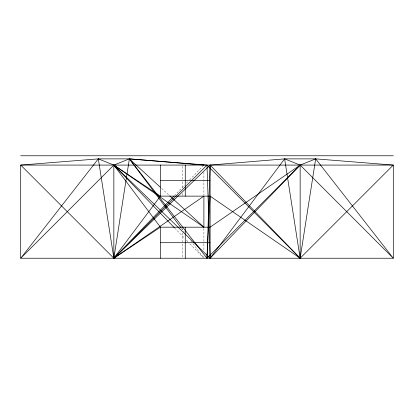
<?xml version="1.0" encoding="UTF-8"?>
<svg xmlns="http://www.w3.org/2000/svg" width="414" height="414" viewBox="0 0 414 414"><rect width="100%" height="100%" fill="white"/><g stroke="black" fill="none" stroke-linecap="round" stroke-linejoin="round"><path stroke-width="0.31" stroke-dasharray="2.07 1.55" d="M174.33 195.667L184.634 185.011M186.424 183.159L187.77 181.767M189.56 179.914L203 166.009M161.651 188.458L169.243 195.418M174.775 228.109L184.634 238.304M186.424 240.156L188.215 242.014M190.005 243.867L203 257.306M181.384 228.217L184.489 232.357M190.699 240.637L192.639 243.225M193.027 243.742L203.119 257.197M203.895 172.198L203.895 195.486M203.895 228.476L203.895 243.354M203.895 244.001L203.895 251.117M203.895 256.292L203.895 258.232M182.16 166.376L182.16 179.961M182.16 181.901L182.16 188.37M182.16 193.545L182.16 196.132M182.16 228.476L182.16 229.77M182.16 233.004L182.16 242.061M182.16 244.001L182.16 256.939"/><path stroke-width="0.62" d="M98.325 158.872L20.7 258.232L113.85 165.082L210.105 258.232L284.625 158.872L300.15 165.082L300.15 258.232L210.105 165.082L207 258.232L300.15 165.082L315.675 158.872L393.3 165.082L393.3 258.232L20.7 258.232L20.7 165.082L98.325 158.872L129.375 158.872L207 165.082L300.15 258.232L393.3 165.082L20.7 165.082L113.85 258.232L160.425 227.182L210.105 227.182L300.15 165.082L393.3 258.232L315.675 158.872L284.625 158.872L210.105 165.082L113.85 258.232L98.325 158.872L113.85 165.082L160.425 196.132L210.105 196.132L300.15 258.232L315.675 158.872M210.105 196.132L207 258.232L129.375 158.872L113.85 165.082L113.85 258.232L203.895 196.132L203.895 227.182L113.85 165.082L160.425 227.182L160.425 258.232M173.88 196.132L113.85 258.232L129.375 158.872L203.895 165.082M160.425 165.082L160.425 196.132L113.85 258.232L207 165.082L210.105 258.232L300.15 165.082M20.7 155.767L393.3 155.767M160.425 180.607L210.105 180.607M160.425 242.707L210.105 242.707M160.228 187.154L129.375 158.872L180.996 227.7M169.719 195.853L203.895 227.182M113.85 165.082L174.33 227.648M284.625 158.872L300.15 258.232M210.105 165.082L210.105 258.232M185.265 165.082L185.265 196.132M185.265 227.182L185.265 258.232"/></g></svg>
